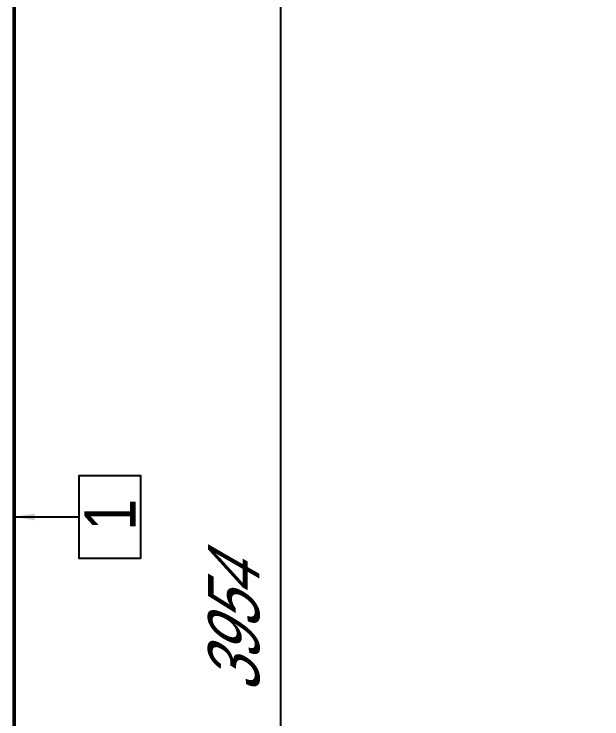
# Model space of a CAD drawing. Header units: millimetres. Extents: x 0 to 594, y 0 to 420.
# Drawn here: x 238.34 to 266.99, y 172.15 to 206.52 of the extents above; entities that cross this region are included whole.
import ezdxf
from ezdxf import colors
from ezdxf.entities.mleader import LeaderData, LeaderLine
from ezdxf.enums import TextEntityAlignment as Align
from ezdxf.math import Vec2, Vec3

# ---------------------------------------------------------------- set-up
doc = ezdxf.new("R2010")
doc.units = ezdxf.units.MM
doc.header["$LTSCALE"] = 0.25
doc.layers.add('주석', color=7, linetype='Continuous')
doc.layers.add('치수', color=1, linetype='Continuous')
doc.layers.add('파이프 작은 보어', color=30, linetype='Continuous', lineweight=50)
doc.styles.add('AdskIsoAnnotation', font='arial.ttf', dxfattribs={"width": 0.8, "height": 1})
doc.styles.add('AdskIsoMetric', font='arial.ttf', dxfattribs={"width": 0.8, "height": 2.5})
doc.styles.add('AdskIsoMetric-30', font='arial.ttf', dxfattribs={"width": 0.8, "height": 2.5})
doc.styles.add('AdskIsoMetric30', font='arial.ttf', dxfattribs={"width": 0.8, "oblique": 30, "height": 2.5})
doc.styles.get("Standard").update_dxf_attribs({"font": 'arial.ttf'})
doc.dimstyles.new('AdskIsoMetric', dxfattribs={"dimtxt": 2.5, "dimasz": 2.5, "dimexe": 1, "dimexo": 2, "dimgap": 0.8, "dimtad": 1, "dimdec": 0, "dimrnd": 1, "dimzin": 0, "dimdsep": 46, "dimtxsty": 'AdskIsoMetric', "dimcen": 0, "dimclrt": 7, "dimadec": 0, "dimazin": 0, "dimtfac": 1, "dimtdec": 0, "dimtmove": 1, "dimatfit": 3, "dimfxl": 0, "dimfrac": 2, "dimtolj": 1, "dimtzin": 0, "dimarcsym": 0})

# ---------------------------------------------------------------- blocks, each defined once
blk = doc.blocks.new('*D87')
at = {"layer": 'Defpoints', "color": 0}
for p in [(238.336, 230.971), (238.336, 134.35), (251.326, 126.85)]:
    blk.add_point(p, dxfattribs=at)
at = {"layer": '치수', "color": 0, "lineweight": -2}
for p, q in [((251.326, 220.971), (251.326, 129.35)), ((240.336, 133.195), (252.326, 126.273))]:
    blk.add_line(p, q, dxfattribs=at)
at = {"layer": '치수', "color": 0}
for points in [[(250.91, 220.971), (251.743, 220.971), (251.326, 223.471)], [(250.91, 129.35), (251.743, 129.35), (251.326, 126.85)]]:
    blk.add_solid(points, dxfattribs=at)
at = {"layer": '치수', "color": 7, "insert": (249.06, 176.469), "char_height": 2.5, "attachment_point": 5, "rotation": 90, "style": 'AdskIsoMetric30'}
blk.add_mtext('\\A1;3954', dxfattribs=at)
blk = doc.blocks.new('*D88')
at = {"layer": 'Defpoints', "color": 0}
for p in [(238.336, 245.971), (238.336, 230.971), (320.5, 183.533)]:
    blk.add_point(p, dxfattribs=at)
at = {"layer": '치수', "color": 0, "lineweight": -2}
for p, q in [((238.336, 233.28), (238.336, 247.125)), ((318.335, 199.783), (240.501, 244.721)), ((320.5, 185.843), (320.5, 199.688))]:
    blk.add_line(p, q, dxfattribs=at)
at = {"layer": '치수', "color": 0}
for points in [[(240.709, 245.082), (240.293, 244.36), (238.336, 245.971)], [(318.543, 200.144), (318.126, 199.423), (320.5, 198.533)]]:
    blk.add_solid(points, dxfattribs=at)
at = {"layer": '치수', "color": 7, "insert": (279.418, 224.844), "char_height": 2.5, "attachment_point": 5, "rotation": 330, "style": 'AdskIsoMetric-30'}
blk.add_mtext('\\A1;4414', dxfattribs=at)
blk = doc.blocks.new('AnnoRect')
at = {"color": 0, "linetype": 'ByBlock', "lineweight": -2}
blk.add_wipeout([(-0.81, -0.6), (-0.81, 0.6), (0.81, 0.6), (0.81, -0.6)], dxfattribs=at)
blk.add_lwpolyline([(-0.81, -0.6), (-0.81, 0.6), (0.81, 0.6), (0.81, -0.6)], close=True, dxfattribs=at)
at = {"color": 0, "linetype": 'ByBlock', "lineweight": -2, "style": 'AdskIsoAnnotation', "width": 0.8}
blk.add_attdef('XX', text='', height=1, dxfattribs=at).set_placement((0, 0), align=Align.MIDDLE_CENTER)

msp = doc.modelspace()

# ---------------------------------------------------------------- linework, layer by layer
at = {"layer": '파이프 작은 보어'}
msp.add_lwpolyline([(238.3359, 225.645), (238.3359, 139.6758)], dxfattribs=at)

# ---------------------------------------------------------------- dimensions: what is measured, and where the dimension line sits
at = {"layer": '치수'}
for base, p1, p2, angle, text, override, picture, middle in [((238.3359, 245.9708), (320.4997, 183.5335), (238.3359, 230.9708), 150, '4414', {"dimtad": 0, "dimlfac": 46.520152, "dimtxsty": 'AdskIsoMetric-30', "dimse1": 0, "dimse2": 0, "dimsd1": 0, "dimsd2": 0, "dimtmove": 1}, '*D88', (279.4178, 224.8444)), ((251.3263, 126.85), (238.3359, 230.9708), (238.3359, 134.35), 270, '3954', {"dimtad": 0, "dimlfac": 40.924639, "dimtxsty": 'AdskIsoMetric30', "dimse1": 1, "dimse2": 0, "dimsd1": 0, "dimsd2": 0, "dimtmove": 1}, '*D87', (249.06, 176.4688))]:
    dim = msp.add_linear_dim(base=base, p1=p1, p2=p2, angle=angle, text=text, dimstyle='AdskIsoMetric', override=override, dxfattribs=at)
    dim.commit()
    dim.dimension.update_dxf_attribs({"geometry": picture, "text_midpoint": middle, "dimtype": 160})

# ---------------------------------------------------------------- leaders
at = {"layer": '주석'}
ml = msp.add_multileader_mtext('Standard', dxfattribs=at)
ml.set_content('')
ml.set_leader_properties()
ml.build(insert=Vec2(0, 0))
ml.multileader.update_dxf_attribs({"dogleg_length": 0, "arrow_head_size": 0})
ctx = ml.context
ctx.base_point, ctx.arrow_head_size = Vec3(241.5, 182), 0
notes = []
notes.append((ctx, [(0, (1, 1, 0), (241.5, 182), (-1, 0), 0, [(0, [(238.3359, 182)], 0, [])])]))
ctx.mtext, ml.multileader.dxf.content_type = None, 0
for ctx, leaders in notes:
    for number, flags, end, landing, length, lines in leaders:
        leader = LeaderData()
        leader.index, (leader.has_last_leader_line, leader.has_dogleg_vector, leader.attachment_direction) = number, flags
        leader.last_leader_point, leader.dogleg_vector, leader.dogleg_length = Vec3(end), Vec3(landing), length
        for number, points, colour, breaks in lines:
            line = LeaderLine()
            line.index, line.vertices, line.color, line.breaks = number, Vec3.list(points), colors.encode_raw_color(colour), breaks
            leader.lines.append(line)
        ctx.leaders.append(leader)

# ---------------------------------------------------------------- next in the draw order: block references
ref = msp.add_blockref('AnnoRect', (243, 182), dxfattribs=dict(at, xscale=2.5, yscale=2.5, zscale=2.5, rotation=90.00000001548835))
ref.add_attrib('XX_001', '1', (244.2551, 181.3274), dxfattribs={"layer": '0', "color": 0, "linetype": 'ByBlock', "lineweight": -2, "height": 2.5, "rotation": 90, "style": 'AdskIsoAnnotation', "width": 0.8})

doc.saveas('drawing.dxf')
